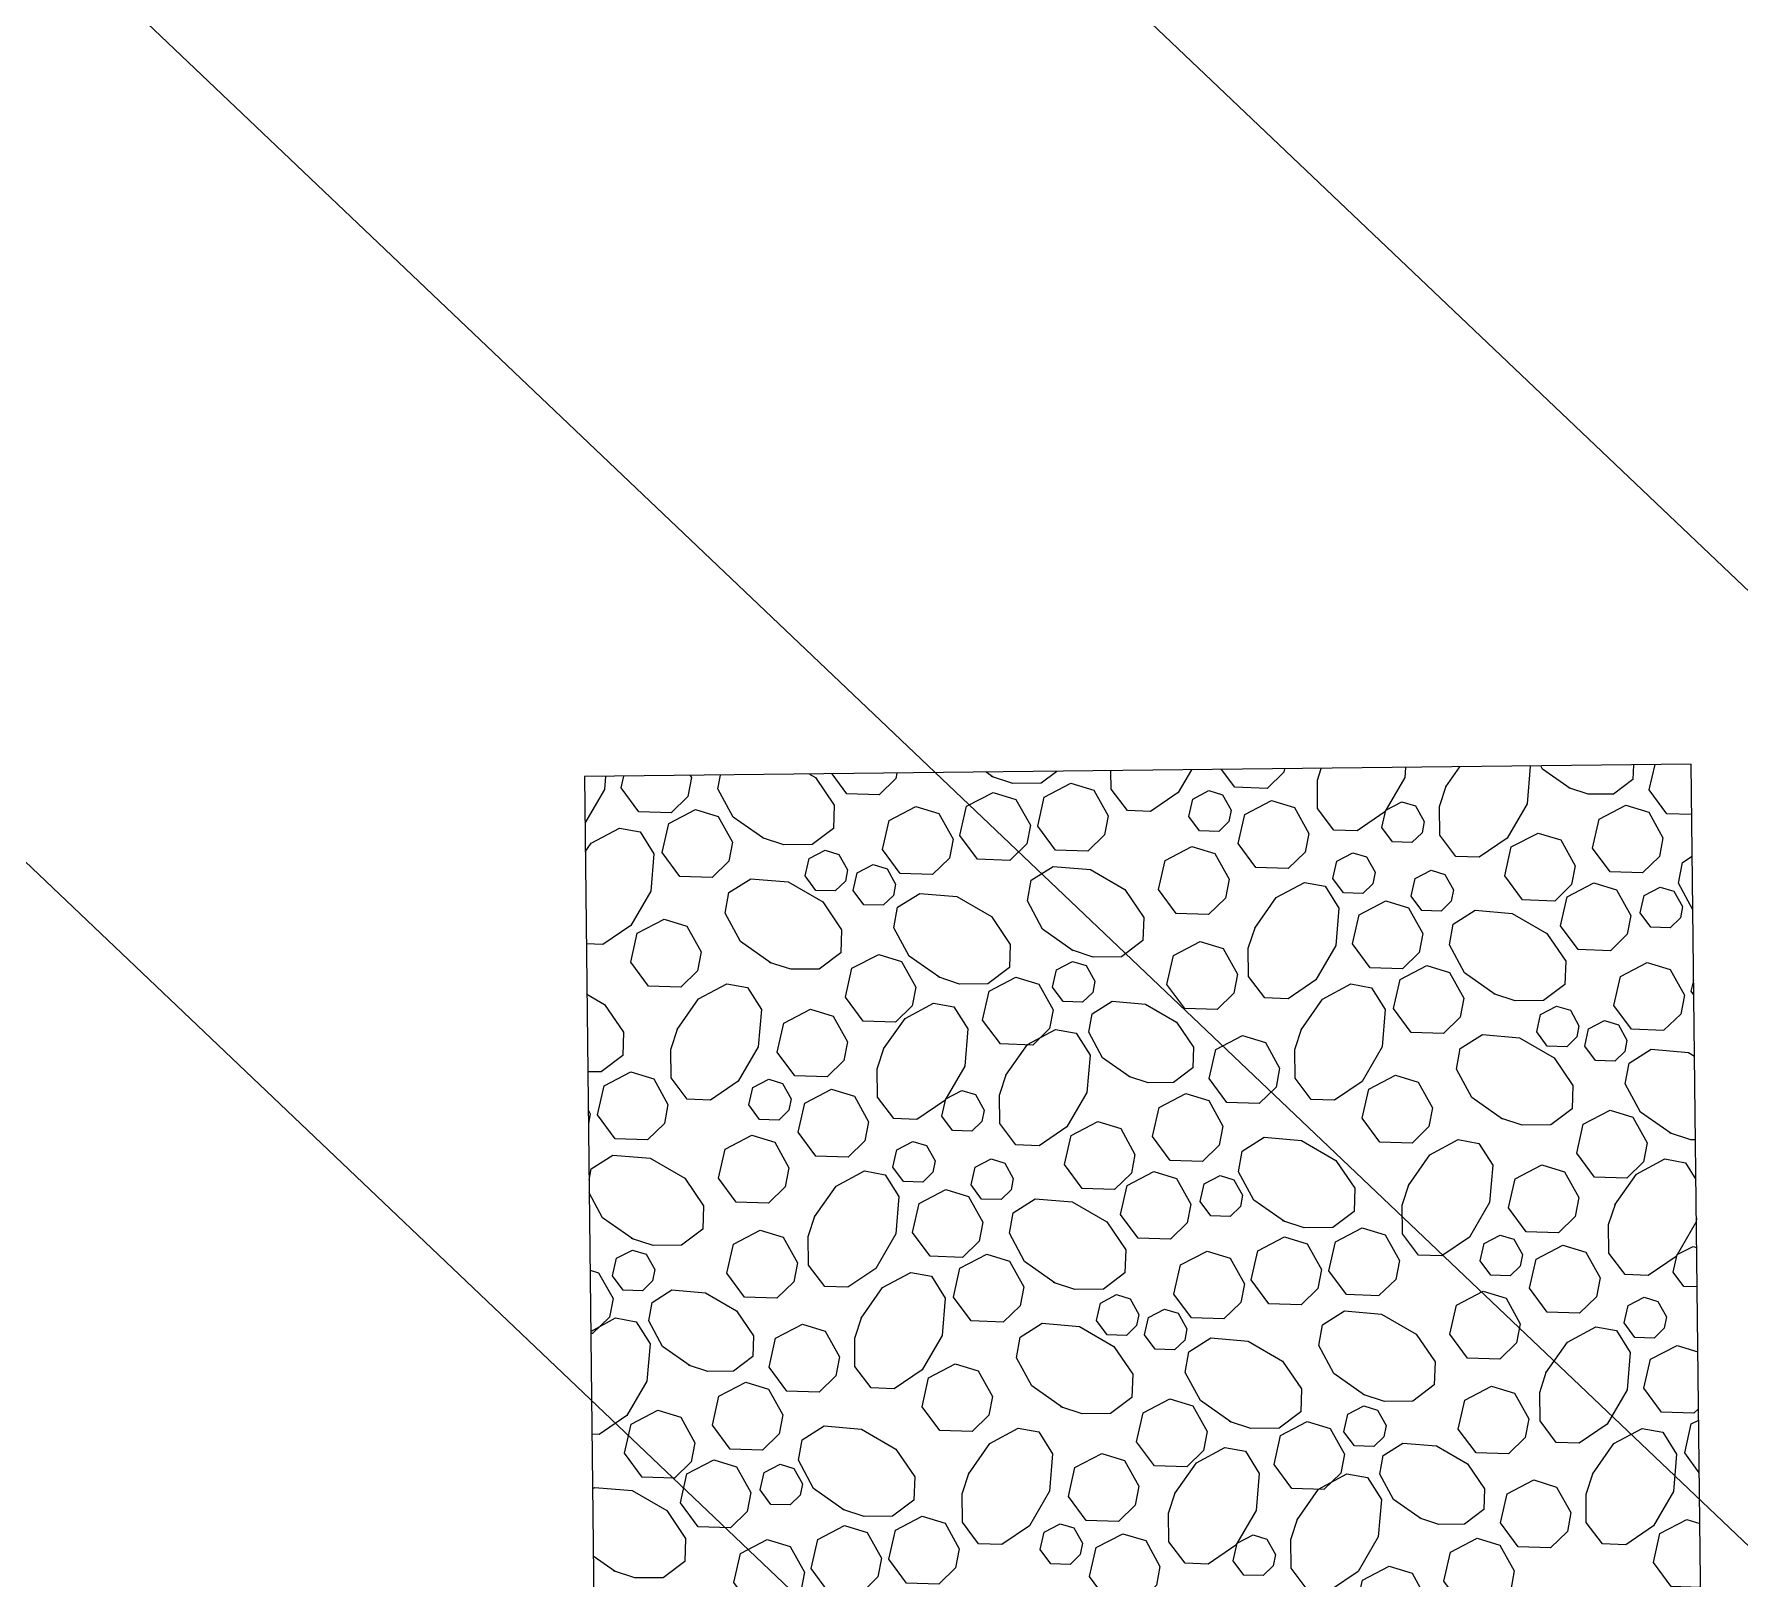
# Model space of a CAD drawing. Header units: inches. Extents: x -5337 to 1057, y 15227 to 19227.
# Drawn here: x -1795.85 to -1780.44, y 18869.25 to 18883.21 of the extents above; entities that cross this region are included whole.
import ezdxf

# ---------------------------------------------------------------- set-up
doc = ezdxf.new("R2010")
doc.units = ezdxf.units.IN
doc.header["$LTSCALE"] = 150
doc.header["$MEASUREMENT"] = 0
doc.layers.add('PAVING', color=7, linetype='Continuous')

msp = doc.modelspace()

# ---------------------------------------------------------------- linework, layer by layer
at = {"color": 5}
for p, q in [((-1822.493, 18918.236), (-1759.495, 18858.331)), ((-1821.143, 18908.328), (-1768.682, 18858.443)), ((-1819.915, 18898.536), (-1777.869, 18858.554))]:
    msp.add_line(p, q, dxfattribs=at)
at = {"layer": 'PAVING', "color": 1, "flags": 128}
msp.add_lwpolyline([(-1790.654, 18856.501), (-1780.654, 18856.615), (-1780.881, 18876.613), (-1790.881, 18876.5)], close=True, dxfattribs=at)
for points in [[(-1790.69, 18876.502), (-1790.7, 18876.384), (-1790.876, 18876.081)], [(-1790.097, 18876.173), (-1790.389, 18876.182), (-1790.55, 18876.398), (-1790.525, 18876.504)], [(-1789.924, 18876.51), (-1789.913, 18876.491), (-1789.946, 18876.32), (-1790.097, 18876.173)], [(-1789.26, 18875.94), (-1789.536, 18876.135), (-1789.674, 18876.39), (-1789.652, 18876.513)], [(-1788.846, 18876.523), (-1788.794, 18876.492), (-1788.623, 18876.241), (-1788.631, 18876.032), (-1788.824, 18875.886), (-1789.08, 18875.883), (-1789.273, 18875.947)], [(-1788.218, 18876.336), (-1788.51, 18876.346), (-1788.643, 18876.525)], [(-1788.058, 18876.532), (-1788.067, 18876.484), (-1788.218, 18876.336)], [(-1787.189, 18876.496), (-1787.252, 18876.541)], [(-1786.612, 18876.548), (-1786.753, 18876.442), (-1787.01, 18876.439), (-1787.202, 18876.502)], [(-1785.396, 18876.562), (-1785.516, 18876.356), (-1785.767, 18876.185), (-1785.976, 18876.193), (-1786.122, 18876.386), (-1786.124, 18876.554)], [(-1784.713, 18876.394), (-1785.004, 18876.404), (-1785.124, 18876.565)], [(-1784.555, 18876.572), (-1784.561, 18876.542), (-1784.713, 18876.394)], [(-1783.462, 18876.584), (-1783.469, 18876.492), (-1783.651, 18876.181), (-1783.901, 18876.01), (-1784.111, 18876.018), (-1784.257, 18876.211), (-1784.259, 18876.468), (-1784.224, 18876.575)], [(-1782.34, 18876.597), (-1782.337, 18876.591), (-1782.365, 18876.254), (-1782.546, 18875.943), (-1782.797, 18875.772), (-1783.007, 18875.78), (-1783.153, 18875.973), (-1783.155, 18876.23), (-1783.092, 18876.423)], [(-1783.098, 18876.409), (-1782.971, 18876.59)], [(-1781.975, 18876.392), (-1782.224, 18876.567), (-1782.24, 18876.598)], [(-1781.404, 18876.607), (-1781.409, 18876.475), (-1781.583, 18876.343), (-1781.814, 18876.341), (-1781.988, 18876.398)], [(-1780.876, 18876.157), (-1781.101, 18876.164), (-1781.261, 18876.38), (-1781.209, 18876.61)], [(-1787.037, 18875.744), (-1787.329, 18875.754), (-1787.489, 18875.97), (-1787.429, 18876.232), (-1787.188, 18876.358), (-1786.982, 18876.295), (-1786.852, 18876.063), (-1786.885, 18875.892), (-1787.037, 18875.744)], [(-1786.334, 18875.827), (-1786.626, 18875.836), (-1786.786, 18876.052), (-1786.727, 18876.314), (-1786.485, 18876.44), (-1786.279, 18876.377), (-1786.15, 18876.145), (-1786.183, 18875.974), (-1786.334, 18875.827)], [(-1785.149, 18876.006), (-1785.324, 18876.011), (-1785.42, 18876.141), (-1785.384, 18876.298), (-1785.239, 18876.374), (-1785.115, 18876.336), (-1785.038, 18876.197), (-1785.058, 18876.094), (-1785.149, 18876.006)], [(-1789.727, 18875.589), (-1790.019, 18875.598), (-1790.179, 18875.814), (-1790.119, 18876.076), (-1789.878, 18876.202), (-1789.672, 18876.139), (-1789.543, 18875.907), (-1789.575, 18875.737), (-1789.727, 18875.589)], [(-1787.735, 18875.616), (-1788.027, 18875.626), (-1788.187, 18875.842), (-1788.127, 18876.104), (-1787.886, 18876.23), (-1787.68, 18876.167), (-1787.55, 18875.935), (-1787.583, 18875.764), (-1787.735, 18875.616)], [(-1784.522, 18875.67), (-1784.814, 18875.68), (-1784.974, 18875.895), (-1784.914, 18876.157), (-1784.673, 18876.284), (-1784.466, 18876.221), (-1784.337, 18875.988), (-1784.37, 18875.818), (-1784.522, 18875.67)], [(-1783.405, 18875.904), (-1783.58, 18875.91), (-1783.676, 18876.04), (-1783.64, 18876.197), (-1783.495, 18876.273), (-1783.372, 18876.235), (-1783.294, 18876.096), (-1783.314, 18875.993), (-1783.405, 18875.905)], [(-1781.321, 18875.63), (-1781.613, 18875.639), (-1781.773, 18875.855), (-1781.713, 18876.117), (-1781.472, 18876.243), (-1781.266, 18876.18), (-1781.137, 18875.948), (-1781.169, 18875.778), (-1781.321, 18875.63)], [(-1790.873, 18875.822), (-1790.819, 18875.899), (-1790.564, 18876.036), (-1790.378, 18876.003), (-1790.253, 18875.804), (-1790.281, 18875.467), (-1790.462, 18875.156), (-1790.713, 18874.985), (-1790.864, 18874.991)], [(-1782.115, 18875.377), (-1782.407, 18875.387), (-1782.567, 18875.603), (-1782.508, 18875.865), (-1782.266, 18875.991), (-1782.06, 18875.928), (-1781.931, 18875.695), (-1781.964, 18875.525), (-1782.115, 18875.377)], [(-1788.614, 18875.468), (-1788.789, 18875.473), (-1788.885, 18875.603), (-1788.85, 18875.76), (-1788.705, 18875.836), (-1788.581, 18875.798), (-1788.503, 18875.659), (-1788.523, 18875.557), (-1788.614, 18875.468)], [(-1785.242, 18875.254), (-1785.534, 18875.264), (-1785.694, 18875.48), (-1785.634, 18875.742), (-1785.393, 18875.868), (-1785.187, 18875.805), (-1785.057, 18875.573), (-1785.09, 18875.402), (-1785.242, 18875.254)], [(-1783.848, 18875.445), (-1784.023, 18875.45), (-1784.119, 18875.58), (-1784.083, 18875.737), (-1783.938, 18875.813), (-1783.815, 18875.775), (-1783.737, 18875.636), (-1783.757, 18875.533), (-1783.848, 18875.445)], [(-1780.866, 18875.298), (-1780.996, 18875.538), (-1780.962, 18875.724), (-1780.872, 18875.781)], [(-1789.195, 18874.817), (-1789.471, 18875.011), (-1789.609, 18875.267), (-1789.575, 18875.453), (-1789.376, 18875.578), (-1789.039, 18875.549), (-1788.728, 18875.368), (-1788.558, 18875.118), (-1788.565, 18874.908), (-1788.759, 18874.762), (-1789.015, 18874.76), (-1789.208, 18874.823)], [(-1788.18, 18875.338), (-1788.356, 18875.343), (-1788.452, 18875.473), (-1788.416, 18875.63), (-1788.271, 18875.706), (-1788.147, 18875.668), (-1788.07, 18875.529), (-1788.089, 18875.426), (-1788.181, 18875.338)], [(-1786.465, 18874.928), (-1786.742, 18875.123), (-1786.879, 18875.378), (-1786.845, 18875.564), (-1786.647, 18875.689), (-1786.31, 18875.661), (-1785.999, 18875.48), (-1785.828, 18875.229), (-1785.836, 18875.02), (-1786.029, 18874.874), (-1786.286, 18874.871), (-1786.479, 18874.935)], [(-1783.141, 18875.286), (-1783.316, 18875.292), (-1783.412, 18875.421), (-1783.376, 18875.579), (-1783.232, 18875.654), (-1783.108, 18875.616), (-1783.03, 18875.477), (-1783.05, 18875.375), (-1783.141, 18875.286)], [(-1787.671, 18874.685), (-1787.947, 18874.879), (-1788.085, 18875.135), (-1788.051, 18875.321), (-1787.852, 18875.446), (-1787.515, 18875.417), (-1787.204, 18875.237), (-1787.034, 18874.985), (-1787.042, 18874.776), (-1787.235, 18874.63), (-1787.491, 18874.627), (-1787.684, 18874.691)], [(-1784.825, 18875.131), (-1784.631, 18875.408), (-1784.376, 18875.545), (-1784.189, 18875.511), (-1784.065, 18875.313), (-1784.093, 18874.976), (-1784.274, 18874.665), (-1784.524, 18874.494), (-1784.734, 18874.502), (-1784.88, 18874.695), (-1784.883, 18874.952), (-1784.819, 18875.145)], [(-1781.611, 18874.928), (-1781.903, 18874.938), (-1782.063, 18875.154), (-1782.004, 18875.416), (-1781.762, 18875.541), (-1781.556, 18875.479), (-1781.427, 18875.246), (-1781.46, 18875.076), (-1781.611, 18874.928)], [(-1781.071, 18875.135), (-1781.246, 18875.141), (-1781.342, 18875.271), (-1781.306, 18875.428), (-1781.161, 18875.503), (-1781.038, 18875.466), (-1780.96, 18875.326), (-1780.98, 18875.224), (-1781.071, 18875.135)], [(-1783.49, 18874.765), (-1783.782, 18874.774), (-1783.943, 18874.99), (-1783.883, 18875.252), (-1783.641, 18875.378), (-1783.435, 18875.315), (-1783.306, 18875.083), (-1783.339, 18874.912), (-1783.49, 18874.765)], [(-1782.653, 18874.532), (-1782.929, 18874.727), (-1783.066, 18874.982), (-1783.033, 18875.169), (-1782.834, 18875.293), (-1782.498, 18875.265), (-1782.186, 18875.084), (-1782.015, 18874.833), (-1782.023, 18874.624), (-1782.217, 18874.478), (-1782.473, 18874.475), (-1782.666, 18874.539)], [(-1790.01, 18874.599), (-1790.302, 18874.608), (-1790.462, 18874.824), (-1790.403, 18875.086), (-1790.161, 18875.212), (-1789.955, 18875.149), (-1789.826, 18874.917), (-1789.858, 18874.747), (-1790.01, 18874.599)], [(-1785.166, 18874.397), (-1785.458, 18874.407), (-1785.618, 18874.623), (-1785.558, 18874.885), (-1785.317, 18875.01), (-1785.111, 18874.947), (-1784.982, 18874.715), (-1785.014, 18874.545), (-1785.166, 18874.397)], [(-1788.071, 18874.282), (-1788.363, 18874.291), (-1788.523, 18874.507), (-1788.464, 18874.769), (-1788.222, 18874.895), (-1788.016, 18874.832), (-1787.887, 18874.6), (-1787.919, 18874.429), (-1788.071, 18874.282)], [(-1786.38, 18874.463), (-1786.555, 18874.469), (-1786.651, 18874.598), (-1786.616, 18874.756), (-1786.471, 18874.831), (-1786.347, 18874.794), (-1786.27, 18874.654), (-1786.289, 18874.552), (-1786.38, 18874.463)], [(-1781.128, 18874.208), (-1781.42, 18874.218), (-1781.58, 18874.434), (-1781.52, 18874.696), (-1781.279, 18874.822), (-1781.072, 18874.759), (-1780.943, 18874.527), (-1780.976, 18874.356), (-1781.128, 18874.209)], [(-1786.831, 18874.076), (-1787.123, 18874.086), (-1787.283, 18874.302), (-1787.224, 18874.564), (-1786.982, 18874.69), (-1786.776, 18874.627), (-1786.647, 18874.395), (-1786.679, 18874.224), (-1786.831, 18874.076)], [(-1783.12, 18874.181), (-1783.412, 18874.19), (-1783.572, 18874.406), (-1783.512, 18874.668), (-1783.271, 18874.794), (-1783.065, 18874.731), (-1782.936, 18874.499), (-1782.968, 18874.329), (-1783.12, 18874.181)], [(-1780.858, 18874.53), (-1780.881, 18874.562), (-1780.859, 18874.659)], [(-1790.859, 18874.535), (-1790.698, 18874.441), (-1790.527, 18874.191), (-1790.535, 18873.982), (-1790.728, 18873.835), (-1790.851, 18873.834)], [(-1790.043, 18874.216), (-1789.849, 18874.493), (-1789.594, 18874.63), (-1789.407, 18874.596), (-1789.282, 18874.398), (-1789.311, 18874.061), (-1789.492, 18873.75), (-1789.742, 18873.579), (-1789.952, 18873.587), (-1790.098, 18873.78), (-1790.1, 18874.037), (-1790.037, 18874.23)], [(-1784.407, 18874.214), (-1784.212, 18874.491), (-1783.957, 18874.628), (-1783.771, 18874.594), (-1783.646, 18874.396), (-1783.674, 18874.059), (-1783.855, 18873.748), (-1784.106, 18873.577), (-1784.315, 18873.585), (-1784.461, 18873.778), (-1784.464, 18874.035), (-1784.401, 18874.228)], [(-1788.688, 18873.788), (-1788.98, 18873.797), (-1789.14, 18874.013), (-1789.08, 18874.275), (-1788.839, 18874.401), (-1788.633, 18874.338), (-1788.504, 18874.106), (-1788.536, 18873.936), (-1788.688, 18873.788)], [(-1788.178, 18874.041), (-1787.983, 18874.317), (-1787.728, 18874.455), (-1787.542, 18874.421), (-1787.417, 18874.223), (-1787.445, 18873.886), (-1787.626, 18873.575), (-1787.877, 18873.404), (-1788.086, 18873.412), (-1788.232, 18873.605), (-1788.235, 18873.861), (-1788.172, 18874.055)], [(-1785.951, 18873.786), (-1786.2, 18873.961), (-1786.323, 18874.191), (-1786.293, 18874.358), (-1786.114, 18874.471), (-1785.811, 18874.446), (-1785.531, 18874.283), (-1785.377, 18874.057), (-1785.385, 18873.869), (-1785.558, 18873.737), (-1785.789, 18873.735), (-1785.963, 18873.792)], [(-1782.007, 18874.06), (-1782.182, 18874.065), (-1782.278, 18874.195), (-1782.243, 18874.352), (-1782.098, 18874.428), (-1781.974, 18874.39), (-1781.896, 18874.251), (-1781.916, 18874.149), (-1782.007, 18874.06)], [(-1787.074, 18873.803), (-1786.879, 18874.08), (-1786.624, 18874.217), (-1786.437, 18874.183), (-1786.313, 18873.985), (-1786.341, 18873.648), (-1786.522, 18873.337), (-1786.773, 18873.166), (-1786.982, 18873.174), (-1787.128, 18873.367), (-1787.131, 18873.624), (-1787.067, 18873.817)], [(-1781.573, 18873.93), (-1781.748, 18873.935), (-1781.844, 18874.065), (-1781.809, 18874.222), (-1781.664, 18874.298), (-1781.54, 18874.26), (-1781.463, 18874.121), (-1781.482, 18874.018), (-1781.573, 18873.93)], [(-1784.784, 18873.548), (-1785.077, 18873.558), (-1785.237, 18873.774), (-1785.177, 18874.036), (-1784.936, 18874.162), (-1784.729, 18874.099), (-1784.6, 18873.867), (-1784.633, 18873.696), (-1784.784, 18873.548)], [(-1782.587, 18873.408), (-1782.864, 18873.603), (-1783.001, 18873.859), (-1782.968, 18874.045), (-1782.769, 18874.17), (-1782.432, 18874.142), (-1782.121, 18873.96), (-1781.95, 18873.71), (-1781.958, 18873.5), (-1782.151, 18873.354), (-1782.408, 18873.351), (-1782.601, 18873.415)], [(-1781.063, 18873.277), (-1781.34, 18873.471), (-1781.478, 18873.726), (-1781.444, 18873.913), (-1781.245, 18874.038), (-1780.908, 18874.009), (-1780.852, 18873.976)], [(-1790.31, 18873.22), (-1790.602, 18873.23), (-1790.762, 18873.446), (-1790.702, 18873.708), (-1790.461, 18873.834), (-1790.255, 18873.771), (-1790.126, 18873.539), (-1790.158, 18873.368), (-1790.31, 18873.221)], [(-1789.124, 18873.399), (-1789.299, 18873.405), (-1789.395, 18873.535), (-1789.36, 18873.692), (-1789.215, 18873.768), (-1789.091, 18873.73), (-1789.014, 18873.591), (-1789.033, 18873.488), (-1789.124, 18873.399)], [(-1783.403, 18873.191), (-1783.695, 18873.2), (-1783.855, 18873.416), (-1783.795, 18873.678), (-1783.554, 18873.805), (-1783.348, 18873.741), (-1783.218, 18873.509), (-1783.251, 18873.339), (-1783.403, 18873.191)], [(-1788.497, 18873.064), (-1788.789, 18873.073), (-1788.949, 18873.289), (-1788.89, 18873.551), (-1788.648, 18873.677), (-1788.442, 18873.614), (-1788.313, 18873.382), (-1788.346, 18873.212), (-1788.497, 18873.064)], [(-1787.381, 18873.298), (-1787.556, 18873.304), (-1787.652, 18873.434), (-1787.616, 18873.591), (-1787.471, 18873.666), (-1787.347, 18873.629), (-1787.27, 18873.489), (-1787.289, 18873.387), (-1787.38, 18873.298)], [(-1785.296, 18873.024), (-1785.589, 18873.033), (-1785.749, 18873.249), (-1785.689, 18873.511), (-1785.448, 18873.637), (-1785.241, 18873.574), (-1785.112, 18873.342), (-1785.145, 18873.171), (-1785.296, 18873.024)], [(-1790.847, 18873.49), (-1790.828, 18873.456), (-1790.845, 18873.365)], [(-1781.464, 18872.874), (-1781.756, 18872.883), (-1781.916, 18873.099), (-1781.857, 18873.361), (-1781.615, 18873.487), (-1781.409, 18873.424), (-1781.28, 18873.192), (-1781.312, 18873.022), (-1781.464, 18872.874)], [(-1786.091, 18872.771), (-1786.383, 18872.78), (-1786.543, 18872.996), (-1786.483, 18873.259), (-1786.242, 18873.385), (-1786.036, 18873.321), (-1785.907, 18873.089), (-1785.939, 18872.919), (-1786.091, 18872.771)], [(-1780.843, 18873.22), (-1780.884, 18873.219), (-1781.077, 18873.283)], [(-1789.217, 18872.648), (-1789.51, 18872.657), (-1789.669, 18872.873), (-1789.61, 18873.136), (-1789.368, 18873.262), (-1789.162, 18873.198), (-1789.033, 18872.966), (-1789.066, 18872.796), (-1789.217, 18872.648)], [(-1787.823, 18872.838), (-1787.999, 18872.844), (-1788.095, 18872.974), (-1788.059, 18873.131), (-1787.914, 18873.206), (-1787.79, 18873.169), (-1787.713, 18873.029), (-1787.732, 18872.927), (-1787.823, 18872.838)], [(-1784.557, 18872.482), (-1784.834, 18872.676), (-1784.972, 18872.932), (-1784.938, 18873.118), (-1784.739, 18873.243), (-1784.402, 18873.215), (-1784.091, 18873.034), (-1783.92, 18872.783), (-1783.928, 18872.573), (-1784.121, 18872.427), (-1784.378, 18872.425), (-1784.571, 18872.488)], [(-1783.436, 18872.808), (-1783.242, 18873.085), (-1782.986, 18873.222), (-1782.8, 18873.188), (-1782.675, 18872.99), (-1782.703, 18872.653), (-1782.884, 18872.342), (-1783.135, 18872.171), (-1783.345, 18872.179), (-1783.491, 18872.372), (-1783.493, 18872.629), (-1783.43, 18872.822)], [(-1790.839, 18872.855), (-1790.821, 18872.958), (-1790.623, 18873.083), (-1790.286, 18873.055), (-1789.974, 18872.874), (-1789.804, 18872.623), (-1789.811, 18872.414), (-1790.005, 18872.268), (-1790.261, 18872.265), (-1790.454, 18872.328)], [(-1787.116, 18872.68), (-1787.292, 18872.685), (-1787.388, 18872.815), (-1787.352, 18872.972), (-1787.207, 18873.048), (-1787.083, 18873.01), (-1787.006, 18872.871), (-1787.025, 18872.768), (-1787.116, 18872.68)], [(-1782.081, 18872.38), (-1782.373, 18872.389), (-1782.533, 18872.605), (-1782.473, 18872.867), (-1782.232, 18872.993), (-1782.026, 18872.93), (-1781.896, 18872.698), (-1781.929, 18872.528), (-1782.081, 18872.38)], [(-1781.571, 18872.633), (-1781.376, 18872.909), (-1781.121, 18873.047), (-1780.935, 18873.013), (-1780.839, 18872.861)], [(-1788.801, 18872.525), (-1788.606, 18872.801), (-1788.351, 18872.939), (-1788.165, 18872.905), (-1788.04, 18872.707), (-1788.068, 18872.37), (-1788.249, 18872.059), (-1788.5, 18871.888), (-1788.709, 18871.896), (-1788.856, 18872.089), (-1788.858, 18872.346), (-1788.795, 18872.539)], [(-1785.587, 18872.322), (-1785.879, 18872.331), (-1786.039, 18872.547), (-1785.979, 18872.809), (-1785.738, 18872.935), (-1785.532, 18872.872), (-1785.402, 18872.64), (-1785.435, 18872.47), (-1785.587, 18872.322)], [(-1785.046, 18872.529), (-1785.222, 18872.535), (-1785.318, 18872.664), (-1785.282, 18872.822), (-1785.137, 18872.897), (-1785.013, 18872.859), (-1784.936, 18872.72), (-1784.955, 18872.618), (-1785.046, 18872.529)], [(-1790.441, 18872.322), (-1790.717, 18872.517), (-1790.838, 18872.741)], [(-1787.466, 18872.158), (-1787.758, 18872.168), (-1787.918, 18872.384), (-1787.858, 18872.646), (-1787.617, 18872.772), (-1787.411, 18872.709), (-1787.282, 18872.477), (-1787.314, 18872.306), (-1787.466, 18872.158)], [(-1786.628, 18871.926), (-1786.905, 18872.121), (-1787.042, 18872.376), (-1787.008, 18872.562), (-1786.81, 18872.687), (-1786.473, 18872.659), (-1786.162, 18872.478), (-1785.991, 18872.227), (-1785.999, 18872.018), (-1786.192, 18871.872), (-1786.449, 18871.869), (-1786.642, 18871.932)], [(-1780.835, 18872.512), (-1780.838, 18872.478), (-1781.019, 18872.167), (-1781.27, 18871.996), (-1781.479, 18872.004), (-1781.625, 18872.197), (-1781.628, 18872.454), (-1781.564, 18872.647)], [(-1789.142, 18871.791), (-1789.434, 18871.8), (-1789.593, 18872.016), (-1789.534, 18872.278), (-1789.293, 18872.404), (-1789.086, 18872.341), (-1788.957, 18872.109), (-1788.99, 18871.939), (-1789.141, 18871.791)], [(-1784.405, 18871.73), (-1784.697, 18871.74), (-1784.857, 18871.955), (-1784.797, 18872.218), (-1784.556, 18872.344), (-1784.35, 18872.281), (-1784.221, 18872.048), (-1784.254, 18871.878), (-1784.405, 18871.73)], [(-1783.703, 18871.812), (-1783.995, 18871.822), (-1784.155, 18872.038), (-1784.095, 18872.3), (-1783.854, 18872.426), (-1783.648, 18872.363), (-1783.518, 18872.131), (-1783.551, 18871.96), (-1783.703, 18871.813)], [(-1782.517, 18871.991), (-1782.692, 18871.997), (-1782.788, 18872.127), (-1782.752, 18872.284), (-1782.608, 18872.36), (-1782.484, 18872.322), (-1782.406, 18872.183), (-1782.426, 18872.08), (-1782.517, 18871.991)], [(-1790.356, 18871.857), (-1790.531, 18871.863), (-1790.627, 18871.992), (-1790.591, 18872.15), (-1790.446, 18872.225), (-1790.323, 18872.187), (-1790.245, 18872.048), (-1790.265, 18871.946), (-1790.356, 18871.857)], [(-1787.095, 18871.574), (-1787.387, 18871.584), (-1787.547, 18871.8), (-1787.488, 18872.062), (-1787.246, 18872.188), (-1787.04, 18872.125), (-1786.911, 18871.893), (-1786.944, 18871.722), (-1787.095, 18871.575)], [(-1785.103, 18871.602), (-1785.395, 18871.611), (-1785.555, 18871.827), (-1785.496, 18872.09), (-1785.254, 18872.216), (-1785.048, 18872.152), (-1784.919, 18871.92), (-1784.951, 18871.75), (-1785.103, 18871.602)], [(-1781.89, 18871.656), (-1782.182, 18871.665), (-1782.342, 18871.881), (-1782.283, 18872.143), (-1782.041, 18872.269), (-1781.835, 18872.206), (-1781.706, 18871.974), (-1781.738, 18871.803), (-1781.89, 18871.656)], [(-1780.828, 18871.892), (-1780.948, 18871.896), (-1781.044, 18872.026), (-1781.009, 18872.183), (-1780.864, 18872.258), (-1780.832, 18872.249)], [(-1790.83, 18872.044), (-1790.752, 18872.02), (-1790.622, 18871.788), (-1790.655, 18871.618), (-1790.807, 18871.47)], [(-1788.382, 18871.608), (-1788.187, 18871.885), (-1787.932, 18872.022), (-1787.746, 18871.988), (-1787.621, 18871.79), (-1787.649, 18871.453), (-1787.831, 18871.142), (-1788.081, 18870.971), (-1788.291, 18870.979), (-1788.437, 18871.172), (-1788.439, 18871.429), (-1788.376, 18871.622)], [(-1789.926, 18871.18), (-1790.175, 18871.355), (-1790.299, 18871.585), (-1790.268, 18871.752), (-1790.09, 18871.865), (-1789.787, 18871.839), (-1789.507, 18871.677), (-1789.353, 18871.451), (-1789.36, 18871.262), (-1789.534, 18871.131), (-1789.765, 18871.128), (-1789.939, 18871.185)], [(-1785.983, 18871.453), (-1786.158, 18871.459), (-1786.254, 18871.589), (-1786.218, 18871.746), (-1786.073, 18871.822), (-1785.95, 18871.784), (-1785.872, 18871.644), (-1785.892, 18871.542), (-1785.983, 18871.453)], [(-1782.61, 18871.24), (-1782.902, 18871.249), (-1783.062, 18871.465), (-1783.003, 18871.728), (-1782.761, 18871.854), (-1782.555, 18871.79), (-1782.426, 18871.558), (-1782.459, 18871.388), (-1782.61, 18871.24)], [(-1781.216, 18871.43), (-1781.391, 18871.436), (-1781.487, 18871.566), (-1781.452, 18871.723), (-1781.307, 18871.798), (-1781.183, 18871.76), (-1781.106, 18871.621), (-1781.125, 18871.519), (-1781.216, 18871.43)], [(-1790.824, 18871.49), (-1790.599, 18871.611), (-1790.413, 18871.577), (-1790.288, 18871.379), (-1790.317, 18871.041), (-1790.497, 18870.73), (-1790.748, 18870.56), (-1790.814, 18870.562)], [(-1785.549, 18871.323), (-1785.724, 18871.329), (-1785.82, 18871.458), (-1785.784, 18871.616), (-1785.639, 18871.691), (-1785.516, 18871.654), (-1785.438, 18871.514), (-1785.458, 18871.412), (-1785.549, 18871.323)], [(-1783.833, 18870.914), (-1784.11, 18871.109), (-1784.247, 18871.364), (-1784.214, 18871.55), (-1784.015, 18871.675), (-1783.679, 18871.647), (-1783.367, 18871.466), (-1783.196, 18871.215), (-1783.204, 18871.006), (-1783.397, 18870.86), (-1783.654, 18870.857), (-1783.847, 18870.92)], [(-1790.806, 18871.47), (-1790.824, 18871.47)], [(-1788.76, 18870.942), (-1789.052, 18870.951), (-1789.212, 18871.168), (-1789.153, 18871.43), (-1788.911, 18871.556), (-1788.705, 18871.492), (-1788.576, 18871.261), (-1788.608, 18871.09), (-1788.76, 18870.942)], [(-1786.563, 18870.802), (-1786.84, 18870.997), (-1786.977, 18871.252), (-1786.943, 18871.439), (-1786.745, 18871.563), (-1786.408, 18871.535), (-1786.097, 18871.354), (-1785.926, 18871.103), (-1785.934, 18870.894), (-1786.127, 18870.748), (-1786.384, 18870.745), (-1786.577, 18870.809)], [(-1785.039, 18870.67), (-1785.316, 18870.865), (-1785.453, 18871.12), (-1785.419, 18871.306), (-1785.221, 18871.431), (-1784.884, 18871.403), (-1784.573, 18871.222), (-1784.402, 18870.971), (-1784.41, 18870.762), (-1784.603, 18870.616), (-1784.86, 18870.613), (-1785.053, 18870.677)], [(-1782.194, 18871.117), (-1781.999, 18871.393), (-1781.744, 18871.531), (-1781.558, 18871.497), (-1781.433, 18871.299), (-1781.461, 18870.962), (-1781.642, 18870.651), (-1781.893, 18870.48), (-1782.102, 18870.488), (-1782.248, 18870.681), (-1782.251, 18870.938), (-1782.188, 18871.131)], [(-1780.859, 18870.75), (-1781.151, 18870.76), (-1781.311, 18870.976), (-1781.251, 18871.238), (-1781.01, 18871.364), (-1780.821, 18871.306)], [(-1787.378, 18870.585), (-1787.67, 18870.594), (-1787.83, 18870.81), (-1787.771, 18871.072), (-1787.53, 18871.198), (-1787.323, 18871.135), (-1787.194, 18870.903), (-1787.227, 18870.733), (-1787.378, 18870.585)], [(-1789.272, 18870.418), (-1789.564, 18870.427), (-1789.724, 18870.643), (-1789.665, 18870.905), (-1789.423, 18871.031), (-1789.217, 18870.968), (-1789.088, 18870.736), (-1789.12, 18870.565), (-1789.272, 18870.418)], [(-1782.534, 18870.383), (-1782.826, 18870.392), (-1782.986, 18870.608), (-1782.927, 18870.87), (-1782.685, 18870.996), (-1782.479, 18870.933), (-1782.35, 18870.701), (-1782.383, 18870.531), (-1782.534, 18870.383)], [(-1785.44, 18870.267), (-1785.732, 18870.277), (-1785.892, 18870.493), (-1785.832, 18870.755), (-1785.591, 18870.881), (-1785.385, 18870.818), (-1785.255, 18870.586), (-1785.288, 18870.415), (-1785.44, 18870.268)], [(-1783.749, 18870.449), (-1783.924, 18870.455), (-1784.02, 18870.584), (-1783.984, 18870.741), (-1783.839, 18870.817), (-1783.715, 18870.779), (-1783.638, 18870.64), (-1783.658, 18870.538), (-1783.749, 18870.449)], [(-1790.066, 18870.165), (-1790.358, 18870.174), (-1790.518, 18870.39), (-1790.459, 18870.652), (-1790.217, 18870.778), (-1790.011, 18870.715), (-1789.882, 18870.483), (-1789.915, 18870.312), (-1790.066, 18870.165)], [(-1784.199, 18870.062), (-1784.491, 18870.072), (-1784.651, 18870.287), (-1784.592, 18870.549), (-1784.35, 18870.675), (-1784.144, 18870.612), (-1784.015, 18870.38), (-1784.048, 18870.21), (-1784.2, 18870.062)], [(-1780.809, 18870.214), (-1780.94, 18870.392), (-1780.881, 18870.654), (-1780.814, 18870.689)], [(-1780.816, 18870.792), (-1780.859, 18870.75)], [(-1788.533, 18869.876), (-1788.81, 18870.07), (-1788.947, 18870.326), (-1788.913, 18870.512), (-1788.715, 18870.637), (-1788.378, 18870.608), (-1788.067, 18870.427), (-1787.896, 18870.177), (-1787.904, 18869.967), (-1788.097, 18869.821), (-1788.354, 18869.818), (-1788.546, 18869.882)], [(-1787.412, 18870.202), (-1787.217, 18870.478), (-1786.962, 18870.616), (-1786.776, 18870.582), (-1786.651, 18870.383), (-1786.679, 18870.047), (-1786.86, 18869.735), (-1787.111, 18869.565), (-1787.32, 18869.572), (-1787.466, 18869.766), (-1787.469, 18870.022), (-1787.405, 18870.215)], [(-1781.775, 18870.2), (-1781.58, 18870.476), (-1781.325, 18870.614), (-1781.139, 18870.58), (-1781.014, 18870.382), (-1781.042, 18870.045), (-1781.223, 18869.734), (-1781.474, 18869.563), (-1781.684, 18869.571), (-1781.83, 18869.764), (-1781.832, 18870.021), (-1781.769, 18870.214)], [(-1786.056, 18869.774), (-1786.348, 18869.783), (-1786.508, 18869.999), (-1786.449, 18870.261), (-1786.207, 18870.387), (-1786.001, 18870.324), (-1785.872, 18870.092), (-1785.905, 18869.921), (-1786.056, 18869.774)], [(-1785.547, 18870.027), (-1785.352, 18870.303), (-1785.096, 18870.44), (-1784.91, 18870.407), (-1784.785, 18870.208), (-1784.813, 18869.871), (-1784.995, 18869.56), (-1785.245, 18869.389), (-1785.455, 18869.398), (-1785.601, 18869.59), (-1785.603, 18869.847), (-1785.54, 18870.04)], [(-1783.322, 18869.797), (-1783.571, 18869.972), (-1783.695, 18870.202), (-1783.664, 18870.37), (-1783.486, 18870.482), (-1783.183, 18870.457), (-1782.902, 18870.294), (-1782.749, 18870.068), (-1782.756, 18869.88), (-1782.93, 18869.748), (-1783.161, 18869.746), (-1783.335, 18869.803)], [(-1789.562, 18869.715), (-1789.854, 18869.725), (-1790.014, 18869.941), (-1789.955, 18870.203), (-1789.713, 18870.329), (-1789.507, 18870.266), (-1789.378, 18870.034), (-1789.411, 18869.863), (-1789.562, 18869.716)], [(-1789.022, 18869.923), (-1789.197, 18869.928), (-1789.293, 18870.058), (-1789.257, 18870.215), (-1789.113, 18870.291), (-1788.989, 18870.253), (-1788.911, 18870.114), (-1788.931, 18870.011), (-1789.022, 18869.923)], [(-1784.442, 18869.789), (-1784.248, 18870.065), (-1783.992, 18870.203), (-1783.806, 18870.169), (-1783.681, 18869.971), (-1783.709, 18869.634), (-1783.89, 18869.322), (-1784.141, 18869.152), (-1784.35, 18869.159), (-1784.497, 18869.353), (-1784.499, 18869.61), (-1784.436, 18869.802)], [(-1790.808, 18870.067), (-1790.786, 18870.081), (-1790.449, 18870.053), (-1790.137, 18869.872), (-1789.967, 18869.621), (-1789.974, 18869.411), (-1790.168, 18869.265), (-1790.424, 18869.263), (-1790.617, 18869.326)], [(-1782.153, 18869.534), (-1782.445, 18869.543), (-1782.605, 18869.76), (-1782.545, 18870.022), (-1782.304, 18870.148), (-1782.098, 18870.084), (-1781.969, 18869.853), (-1782.001, 18869.682), (-1782.153, 18869.534)], [(-1788.381, 18869.124), (-1788.673, 18869.133), (-1788.833, 18869.349), (-1788.773, 18869.611), (-1788.532, 18869.737), (-1788.326, 18869.674), (-1788.196, 18869.442), (-1788.229, 18869.272), (-1788.381, 18869.124)], [(-1787.678, 18869.206), (-1787.97, 18869.216), (-1788.13, 18869.432), (-1788.071, 18869.694), (-1787.829, 18869.82), (-1787.623, 18869.757), (-1787.494, 18869.525), (-1787.527, 18869.354), (-1787.678, 18869.206)], [(-1786.492, 18869.385), (-1786.668, 18869.391), (-1786.764, 18869.52), (-1786.728, 18869.678), (-1786.583, 18869.753), (-1786.46, 18869.716), (-1786.382, 18869.576), (-1786.402, 18869.474), (-1786.493, 18869.385)], [(-1780.797, 18869.177), (-1781.063, 18869.186), (-1781.223, 18869.402), (-1781.164, 18869.664), (-1780.922, 18869.79), (-1780.804, 18869.754)], [(-1789.079, 18868.996), (-1789.371, 18869.005), (-1789.531, 18869.221), (-1789.471, 18869.483), (-1789.23, 18869.609), (-1789.023, 18869.546), (-1788.894, 18869.314), (-1788.927, 18869.144), (-1789.078, 18868.996)], [(-1785.865, 18869.05), (-1786.158, 18869.059), (-1786.317, 18869.275), (-1786.258, 18869.537), (-1786.017, 18869.663), (-1785.81, 18869.6), (-1785.681, 18869.368), (-1785.714, 18869.197), (-1785.865, 18869.05)], [(-1784.749, 18869.284), (-1784.924, 18869.289), (-1785.02, 18869.419), (-1784.984, 18869.577), (-1784.84, 18869.652), (-1784.716, 18869.614), (-1784.638, 18869.475), (-1784.658, 18869.373), (-1784.749, 18869.284)], [(-1782.665, 18869.009), (-1782.957, 18869.019), (-1783.117, 18869.235), (-1783.057, 18869.497), (-1782.816, 18869.623), (-1782.61, 18869.56), (-1782.48, 18869.328), (-1782.513, 18869.157), (-1782.665, 18869.009)], [(-1790.604, 18869.32), (-1790.801, 18869.459)], [(-1783.459, 18868.757), (-1783.751, 18868.766), (-1783.911, 18868.982), (-1783.852, 18869.244), (-1783.61, 18869.37), (-1783.404, 18869.307), (-1783.275, 18869.075), (-1783.308, 18868.904), (-1783.459, 18868.757)]]:
    msp.add_lwpolyline(points, dxfattribs=at)

doc.saveas('drawing.dxf')
